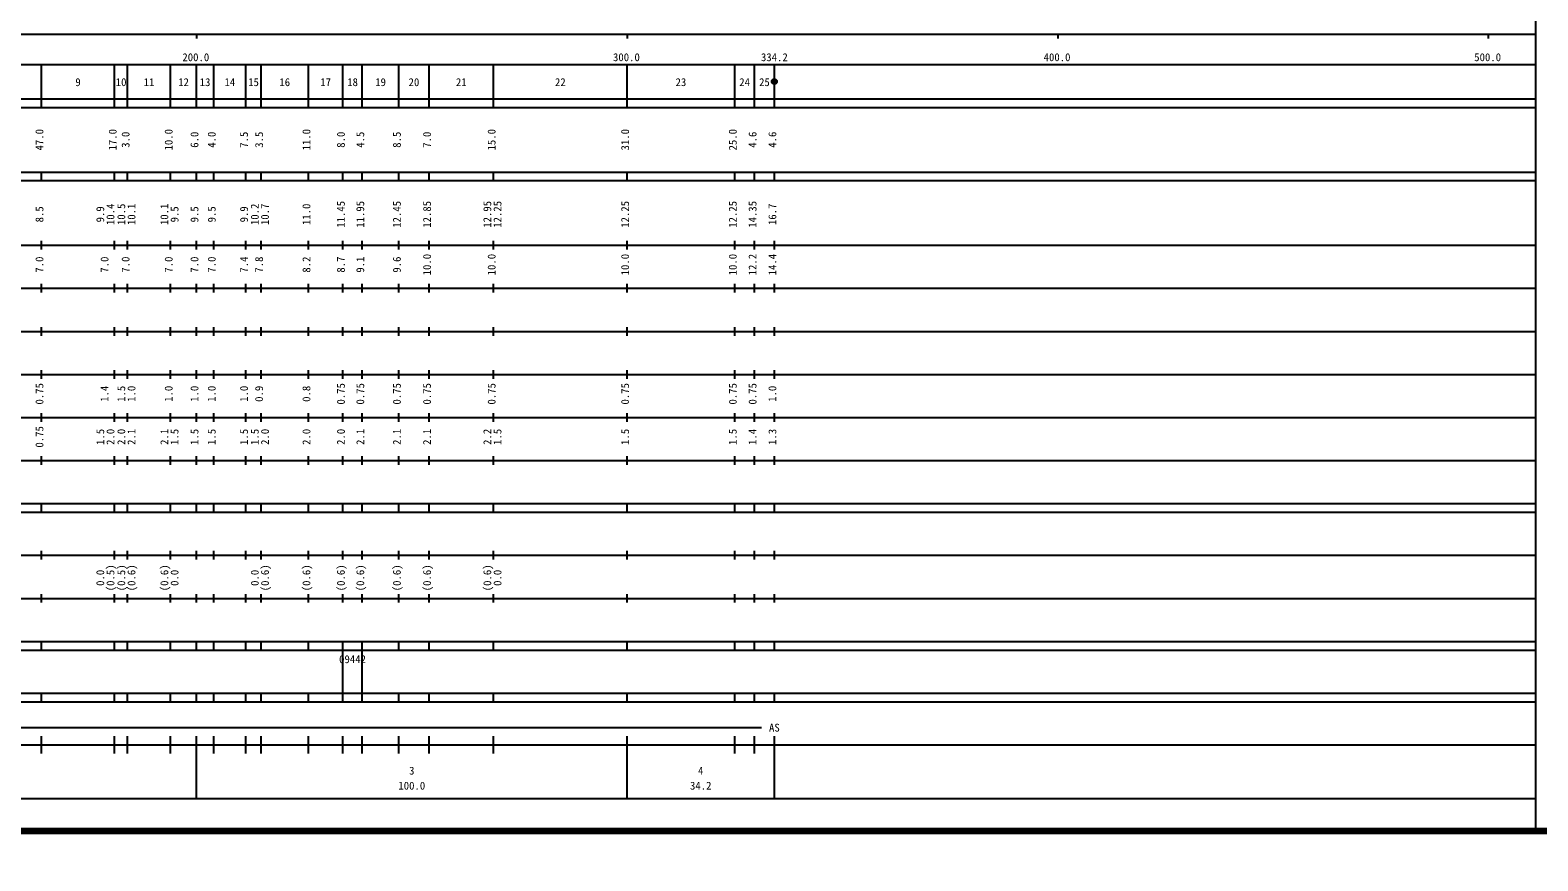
# Model space of a CAD drawing. Units: millimetres on the paper, enlarged 1000 times. Extents: x -1459003 to 1952903, y -3121393 to 1511092.
# Drawn here: x 229376 to 579500, y 13045 to 205946 of the extents above; entities that cross this region are included whole.
import ezdxf
from ezdxf.enums import TextEntityAlignment as Align

# ---------------------------------------------------------------- set-up
doc = ezdxf.new("R2010")
doc.units = ezdxf.units.MM
doc.header["$LTSCALE"] = 1000
doc.header["$PDMODE"] = 32
doc.header["$PDSIZE"] = 500
for name, color, linetype, lineweight in [('M-BGD', 7, 'Continuous', 25), ('M-TTL', 2, 'Continuous', 140), ('M-TTL-BAND', 7, 'Continuous', 25)]:
    doc.layers.add(name, color=color, linetype=linetype, lineweight=lineweight)
doc.styles.add('ＭＳ ゴシック', font='')
doc.styles.get('ＭＳ ゴシック').set_extended_font_data('MS Gothic')

msp = doc.modelspace()

# ---------------------------------------------------------------- linework, layer by layer
at = {"layer": 'M-BGD'}
for centre, radius, start, end in [((336281, -251332), 590751, 108.92784, 108.92784), ((249103, -1392240), 1683492, 84.67993, 84.67993), ((249103, -1392240), 1683492, 84.73973, 84.73973), ((327953, 48758), 244231, 77.98744, 77.98744), ((327967, 48816), 243571, 77.98532, 77.98532), ((246950, -1415440), 1705953, 84.68032, 84.68032), ((246950, -1415440), 1705953, 84.73933, 84.73933), ((248310, 3857), 282415, 80.7712, 80.7712)]:
    msp.add_arc(centre, radius, start, end, dxfattribs=at)
at = {"layer": 'M-TTL'}
msp.add_line((40000, 20000), (680000, 20000), dxfattribs=at)
at = {"layer": 'M-TTL-BAND'}
for p, q in [((579000, 20000), (579000, 370000)), ((40000, 205000), (579000, 205000)), ((268000, 205000), (268000, 204000)), ((368000, 205000), (368000, 204000)), ((468000, 205000), (468000, 204000)), ((568000, 205000), (568000, 204000)), ((68000, 198000), (579000, 198000)), ((232000, 188000), (232000, 198000)), ((249000, 188000), (249000, 198000)), ((252000, 188000), (252000, 198000)), ((262000, 188000), (262000, 198000)), ((268000, 188000), (268000, 198000)), ((272000, 188000), (272000, 198000)), ((279500, 188000), (279500, 198000)), ((283000, 188000), (283000, 198000)), ((294000, 188000), (294000, 198000)), ((302000, 188000), (302000, 198000)), ((306500, 188000), (306500, 198000)), ((315000, 188000), (315000, 198000)), ((322000, 188000), (322000, 198000)), ((337000, 188000), (337000, 198000)), ((368000, 188000), (368000, 198000)), ((393000, 188000), (393000, 198000)), ((397600, 188000), (397600, 198000)), ((402200, 188000), (402200, 198000)), ((40000, 190000), (579000, 190000)), ((40000, 188000), (579000, 188000)), ((40000, 173000), (579000, 173000)), ((232000, 171000), (232000, 173000)), ((249000, 171000), (249000, 173000)), ((252000, 171000), (252000, 173000)), ((262000, 171000), (262000, 173000)), ((268000, 171000), (268000, 173000)), ((272000, 171000), (272000, 173000)), ((279500, 171000), (279500, 173000)), ((283000, 171000), (283000, 173000)), ((294000, 171000), (294000, 173000)), ((302000, 171000), (302000, 173000)), ((306500, 171000), (306500, 173000)), ((315000, 171000), (315000, 173000)), ((322000, 171000), (322000, 173000)), ((337000, 171000), (337000, 173000)), ((368000, 171000), (368000, 173000)), ((393000, 171000), (393000, 173000)), ((397600, 171000), (397600, 173000)), ((402200, 171000), (402200, 173000)), ((40000, 171000), (579000, 171000)), ((40000, 156000), (579000, 156000)), ((232000, 155000), (232000, 157000)), ((249000, 155000), (249000, 157000)), ((252000, 155000), (252000, 157000)), ((262000, 155000), (262000, 157000)), ((268000, 155000), (268000, 157000)), ((272000, 155000), (272000, 157000)), ((279500, 155000), (279500, 157000)), ((283000, 155000), (283000, 157000)), ((294000, 155000), (294000, 157000)), ((302000, 155000), (302000, 157000)), ((306500, 155000), (306500, 157000)), ((315000, 155000), (315000, 157000)), ((322000, 155000), (322000, 157000)), ((337000, 155000), (337000, 157000)), ((368000, 155000), (368000, 157000)), ((393000, 155000), (393000, 157000)), ((397600, 155000), (397600, 157000)), ((402200, 155000), (402200, 157000)), ((46000, 146000), (579000, 146000)), ((232000, 145000), (232000, 147000)), ((249000, 145000), (249000, 147000)), ((252000, 145000), (252000, 147000)), ((262000, 145000), (262000, 147000)), ((268000, 145000), (268000, 147000)), ((272000, 145000), (272000, 147000)), ((279500, 145000), (279500, 147000)), ((283000, 145000), (283000, 147000)), ((294000, 145000), (294000, 147000)), ((302000, 145000), (302000, 147000)), ((306500, 145000), (306500, 147000)), ((315000, 145000), (315000, 147000)), ((322000, 145000), (322000, 147000)), ((337000, 145000), (337000, 147000)), ((368000, 145000), (368000, 147000)), ((393000, 145000), (393000, 147000)), ((397600, 145000), (397600, 147000)), ((402200, 145000), (402200, 147000)), ((232000, 135000), (232000, 137000)), ((249000, 135000), (249000, 137000)), ((252000, 135000), (252000, 137000)), ((262000, 135000), (262000, 137000)), ((268000, 135000), (268000, 137000)), ((272000, 135000), (272000, 137000)), ((279500, 135000), (279500, 137000)), ((283000, 135000), (283000, 137000)), ((294000, 135000), (294000, 137000)), ((302000, 135000), (302000, 137000)), ((306500, 135000), (306500, 137000)), ((315000, 135000), (315000, 137000)), ((322000, 135000), (322000, 137000)), ((337000, 135000), (337000, 137000)), ((368000, 135000), (368000, 137000)), ((393000, 135000), (393000, 137000)), ((397600, 135000), (397600, 137000)), ((402200, 135000), (402200, 137000)), ((52000, 136000), (579000, 136000)), ((232000, 125000), (232000, 127000)), ((249000, 125000), (249000, 127000)), ((252000, 125000), (252000, 127000)), ((262000, 125000), (262000, 127000)), ((268000, 125000), (268000, 127000)), ((272000, 125000), (272000, 127000)), ((279500, 125000), (279500, 127000)), ((283000, 125000), (283000, 127000)), ((294000, 125000), (294000, 127000)), ((302000, 125000), (302000, 127000)), ((306500, 125000), (306500, 127000)), ((315000, 125000), (315000, 127000)), ((322000, 125000), (322000, 127000)), ((337000, 125000), (337000, 127000)), ((368000, 125000), (368000, 127000)), ((393000, 125000), (393000, 127000)), ((397600, 125000), (397600, 127000)), ((402200, 125000), (402200, 127000)), ((46000, 126000), (579000, 126000)), ((52000, 116000), (579000, 116000)), ((232000, 115000), (232000, 117000)), ((249000, 115000), (249000, 117000)), ((252000, 115000), (252000, 117000)), ((262000, 115000), (262000, 117000)), ((268000, 115000), (268000, 117000)), ((272000, 115000), (272000, 117000)), ((279500, 115000), (279500, 117000)), ((283000, 115000), (283000, 117000)), ((294000, 115000), (294000, 117000)), ((302000, 115000), (302000, 117000)), ((306500, 115000), (306500, 117000)), ((315000, 115000), (315000, 117000)), ((322000, 115000), (322000, 117000)), ((337000, 115000), (337000, 117000)), ((368000, 115000), (368000, 117000)), ((393000, 115000), (393000, 117000)), ((397600, 115000), (397600, 117000)), ((402200, 115000), (402200, 117000)), ((46000, 106000), (579000, 106000)), ((232000, 105000), (232000, 107000)), ((249000, 105000), (249000, 107000)), ((252000, 105000), (252000, 107000)), ((262000, 105000), (262000, 107000)), ((268000, 105000), (268000, 107000)), ((272000, 105000), (272000, 107000)), ((279500, 105000), (279500, 107000)), ((283000, 105000), (283000, 107000)), ((294000, 105000), (294000, 107000)), ((302000, 105000), (302000, 107000)), ((306500, 105000), (306500, 107000)), ((315000, 105000), (315000, 107000)), ((322000, 105000), (322000, 107000)), ((337000, 105000), (337000, 107000)), ((368000, 105000), (368000, 107000)), ((393000, 105000), (393000, 107000)), ((397600, 105000), (397600, 107000)), ((402200, 105000), (402200, 107000)), ((40000, 96000), (579000, 96000)), ((232000, 94000), (232000, 96000)), ((249000, 94000), (249000, 96000)), ((252000, 94000), (252000, 96000)), ((262000, 94000), (262000, 96000)), ((268000, 94000), (268000, 96000)), ((272000, 94000), (272000, 96000)), ((279500, 94000), (279500, 96000)), ((283000, 94000), (283000, 96000)), ((294000, 94000), (294000, 96000)), ((302000, 94000), (302000, 96000)), ((306500, 94000), (306500, 96000)), ((315000, 94000), (315000, 96000)), ((322000, 94000), (322000, 96000)), ((337000, 94000), (337000, 96000)), ((368000, 94000), (368000, 96000)), ((393000, 94000), (393000, 96000)), ((397600, 94000), (397600, 96000)), ((402200, 94000), (402200, 96000)), ((40000, 94000), (579000, 94000)), ((232000, 83000), (232000, 85000)), ((249000, 83000), (249000, 85000)), ((252000, 83000), (252000, 85000)), ((262000, 83000), (262000, 85000)), ((268000, 83000), (268000, 85000)), ((272000, 83000), (272000, 85000)), ((279500, 83000), (279500, 85000)), ((283000, 83000), (283000, 85000)), ((294000, 83000), (294000, 85000)), ((302000, 83000), (302000, 85000)), ((306500, 83000), (306500, 85000)), ((315000, 83000), (315000, 85000)), ((322000, 83000), (322000, 85000)), ((337000, 83000), (337000, 85000)), ((368000, 83000), (368000, 85000)), ((393000, 83000), (393000, 85000)), ((397600, 83000), (397600, 85000)), ((402200, 83000), (402200, 85000)), ((49000, 84000), (579000, 84000)), ((40000, 74000), (579000, 74000)), ((232000, 73000), (232000, 75000)), ((249000, 73000), (249000, 75000)), ((252000, 73000), (252000, 75000)), ((262000, 73000), (262000, 75000)), ((268000, 73000), (268000, 75000)), ((272000, 73000), (272000, 75000)), ((279500, 73000), (279500, 75000)), ((283000, 73000), (283000, 75000)), ((294000, 73000), (294000, 75000)), ((302000, 73000), (302000, 75000)), ((306500, 73000), (306500, 75000)), ((315000, 73000), (315000, 75000)), ((322000, 73000), (322000, 75000)), ((337000, 73000), (337000, 75000)), ((368000, 73000), (368000, 75000)), ((393000, 73000), (393000, 75000)), ((397600, 73000), (397600, 75000)), ((402200, 73000), (402200, 75000)), ((40000, 64000), (579000, 64000)), ((232000, 62000), (232000, 64000)), ((249000, 62000), (249000, 64000)), ((252000, 62000), (252000, 64000)), ((262000, 62000), (262000, 64000)), ((268000, 62000), (268000, 64000)), ((272000, 62000), (272000, 64000)), ((279500, 62000), (279500, 64000)), ((283000, 62000), (283000, 64000)), ((294000, 62000), (294000, 64000)), ((302000, 62000), (302000, 64000)), ((306500, 62000), (306500, 64000)), ((315000, 62000), (315000, 64000)), ((322000, 62000), (322000, 64000)), ((337000, 62000), (337000, 64000)), ((368000, 62000), (368000, 64000)), ((393000, 62000), (393000, 64000)), ((397600, 62000), (397600, 64000)), ((402200, 62000), (402200, 64000)), ((40000, 62000), (579000, 62000)), ((302000, 52000), (302000, 62000)), ((306500, 52000), (306500, 62000)), ((40000, 52000), (579000, 52000)), ((40000, 50000), (579000, 50000)), ((232000, 50000), (232000, 52000)), ((249000, 50000), (249000, 52000)), ((252000, 50000), (252000, 52000)), ((262000, 50000), (262000, 52000)), ((268000, 50000), (268000, 52000)), ((272000, 50000), (272000, 52000)), ((279500, 50000), (279500, 52000)), ((283000, 50000), (283000, 52000)), ((294000, 50000), (294000, 52000)), ((302000, 50000), (302000, 52000)), ((306500, 50000), (306500, 52000)), ((315000, 50000), (315000, 52000)), ((322000, 50000), (322000, 52000)), ((337000, 50000), (337000, 52000)), ((368000, 50000), (368000, 52000)), ((393000, 50000), (393000, 52000)), ((397600, 50000), (397600, 52000)), ((402200, 50000), (402200, 52000)), ((71000, 44000), (399200, 44000)), ((40000, 40000), (579000, 40000)), ((232000, 38000), (232000, 42000)), ((249000, 38000), (249000, 42000)), ((252000, 38000), (252000, 42000)), ((262000, 38000), (262000, 42000)), ((268000, 27500), (268000, 42000)), ((272000, 38000), (272000, 42000)), ((279500, 38000), (279500, 42000)), ((283000, 38000), (283000, 42000)), ((294000, 38000), (294000, 42000)), ((302000, 38000), (302000, 42000)), ((306500, 38000), (306500, 42000)), ((315000, 38000), (315000, 42000)), ((322000, 38000), (322000, 42000)), ((337000, 38000), (337000, 42000)), ((368000, 27500), (368000, 42000)), ((393000, 38000), (393000, 42000)), ((397600, 38000), (397600, 42000)), ((402200, 27500), (402200, 42000)), ((68000, 27500), (579000, 27500))]:
    msp.add_line(p, q, dxfattribs=at)
for radius in [600, 480, 360, 240, 120, 20]:
    msp.add_circle((402200, 194000), radius, dxfattribs=at)
msp.add_point((402200, 194000), dxfattribs=at)

# ---------------------------------------------------------------- texts
at = {"layer": 'M-TTL-BAND', "style": 'ＭＳ ゴシック'}
for s, p in [('200.0', (267844, 198195)), ('300.0', (367844, 198195)), ('334.2', (402200, 198195)), ('400.0', (467844, 198195)), ('500.0', (567844, 198195)), ('9', (240500, 192405)), ('10', (250500, 192405)), ('11', (257000, 192405)), ('12', (265000, 192405)), ('13', (270000, 192405)), ('14', (275750, 192405)), ('15', (281250, 192405)), ('16', (288500, 192405)), ('17', (298000, 192405)), ('18', (304250, 192405)), ('19', (310750, 192405)), ('20', (318500, 192405)), ('21', (329500, 192405)), ('22', (352500, 192405)), ('23', (380500, 192405)), ('24', (395300, 192405)), ('25', (399900, 192405)), ('AS', (402200, 42500)), ('3', (318000, 32523)), ('4', (385100, 32523)), ('100.0', (318000, 29033)), ('34.2', (385100, 29033))]:
    msp.add_text(s, height=1833, dxfattribs=at).set_placement(p, align=Align.BOTTOM_CENTER)
for s, p in [('47.0', (233000, 180500)), ('17.0', (250000, 180500)), ('3.0', (253000, 180500)), ('10.0', (263000, 180500)), ('6.0', (269000, 180500)), ('4.0', (273000, 180500)), ('7.5', (280500, 180500)), ('3.5', (284000, 180500)), ('11.0', (295000, 180500)), ('8.0', (303000, 180500)), ('4.5', (307500, 180500)), ('8.5', (316000, 180500)), ('7.0', (323000, 180500)), ('15.0', (338000, 180500)), ('31.0', (369000, 180500)), ('25.0', (394000, 180500)), ('4.6', (398600, 180500)), ('4.6', (403200, 180500)), ('8.5', (233000, 163174)), ('9.9', (247118, 163174)), ('10.4', (249488, 163174)), ('10.5', (252000, 163174)), ('10.1', (254370, 163174)), ('10.1', (262000, 163174)), ('9.5', (264370, 163174)), ('9.5', (269000, 163174)), ('9.5', (273000, 163174)), ('9.9', (280500, 163174)), ('10.2', (283000, 163174)), ('10.7', (285370, 163174)), ('11.0', (295000, 163174)), ('11.45', (303000, 163174)), ('11.95', (307500, 163174)), ('12.45', (316000, 163174)), ('12.85', (323000, 163174)), ('12.95', (337000, 163174)), ('12.25', (339370, 163174)), ('12.25', (369000, 163174)), ('12.25', (394000, 163174)), ('14.35', (398600, 163174)), ('16.7', (403200, 163174)), ('7.0', (233000, 151500)), ('7.0', (248118, 151500)), ('7.0', (253000, 151500)), ('7.0', (263000, 151500)), ('7.0', (269000, 151500)), ('7.0', (273000, 151500)), ('7.4', (280500, 151500)), ('7.8', (284000, 151500)), ('8.2', (295000, 151500)), ('8.7', (303000, 151500)), ('9.1', (307500, 151500)), ('9.6', (316000, 151500)), ('10.0', (323000, 151500)), ('10.0', (338000, 151500)), ('10.0', (369000, 151500)), ('10.0', (394000, 151500)), ('12.2', (398600, 151500)), ('14.4', (403200, 151500)), ('0.75', (233000, 121500)), ('1.4', (248118, 121500)), ('1.5', (252000, 121500)), ('1.0', (254370, 121500)), ('1.0', (263000, 121500)), ('1.0', (269000, 121500)), ('1.0', (273000, 121500)), ('1.0', (280500, 121500)), ('0.9', (284000, 121500)), ('0.8', (295000, 121500)), ('0.75', (303000, 121500)), ('0.75', (307500, 121500)), ('0.75', (316000, 121500)), ('0.75', (323000, 121500)), ('0.75', (338000, 121500)), ('0.75', (369000, 121500)), ('0.75', (394000, 121500)), ('0.75', (398600, 121500)), ('1.0', (403200, 121500)), ('0.75', (233000, 111500)), ('1.5', (247118, 111500)), ('2.0', (249488, 111500)), ('2.0', (252000, 111500)), ('2.1', (254370, 111500)), ('2.1', (262000, 111500)), ('1.5', (264370, 111500)), ('1.5', (269000, 111500)), ('1.5', (273000, 111500)), ('1.5', (280500, 111500)), ('1.5', (283000, 111500)), ('2.0', (285370, 111500)), ('2.0', (295000, 111500)), ('2.0', (303000, 111500)), ('2.1', (307500, 111500)), ('2.1', (316000, 111500)), ('2.1', (323000, 111500)), ('2.2', (337000, 111500)), ('1.5', (339370, 111500)), ('1.5', (369000, 111500)), ('1.5', (394000, 111500)), ('1.4', (398600, 111500)), ('1.3', (403200, 111500)), ('(0.5)', (249488, 78764)), ('(0.5)', (252000, 78764)), ('(0.6)', (254370, 78764)), ('(0.6)', (262000, 78764)), ('(0.6)', (285370, 78764)), ('(0.6)', (295000, 78764)), ('(0.6)', (303000, 78764)), ('(0.6)', (307500, 78764)), ('(0.6)', (316000, 78764)), ('(0.6)', (323000, 78764)), ('(0.6)', (337000, 78764)), ('0.0', (247118, 78764)), ('0.0', (264370, 78764)), ('0.0', (283000, 78764)), ('0.0', (339370, 78764))]:
    msp.add_text(s, height=1833, rotation=90, dxfattribs=at).set_placement(p, align=Align.BOTTOM_CENTER)
msp.add_text('09442', height=1833, dxfattribs=at).set_placement((301125, 58405), align=Align.BOTTOM_LEFT)

doc.saveas('drawing.dxf')
